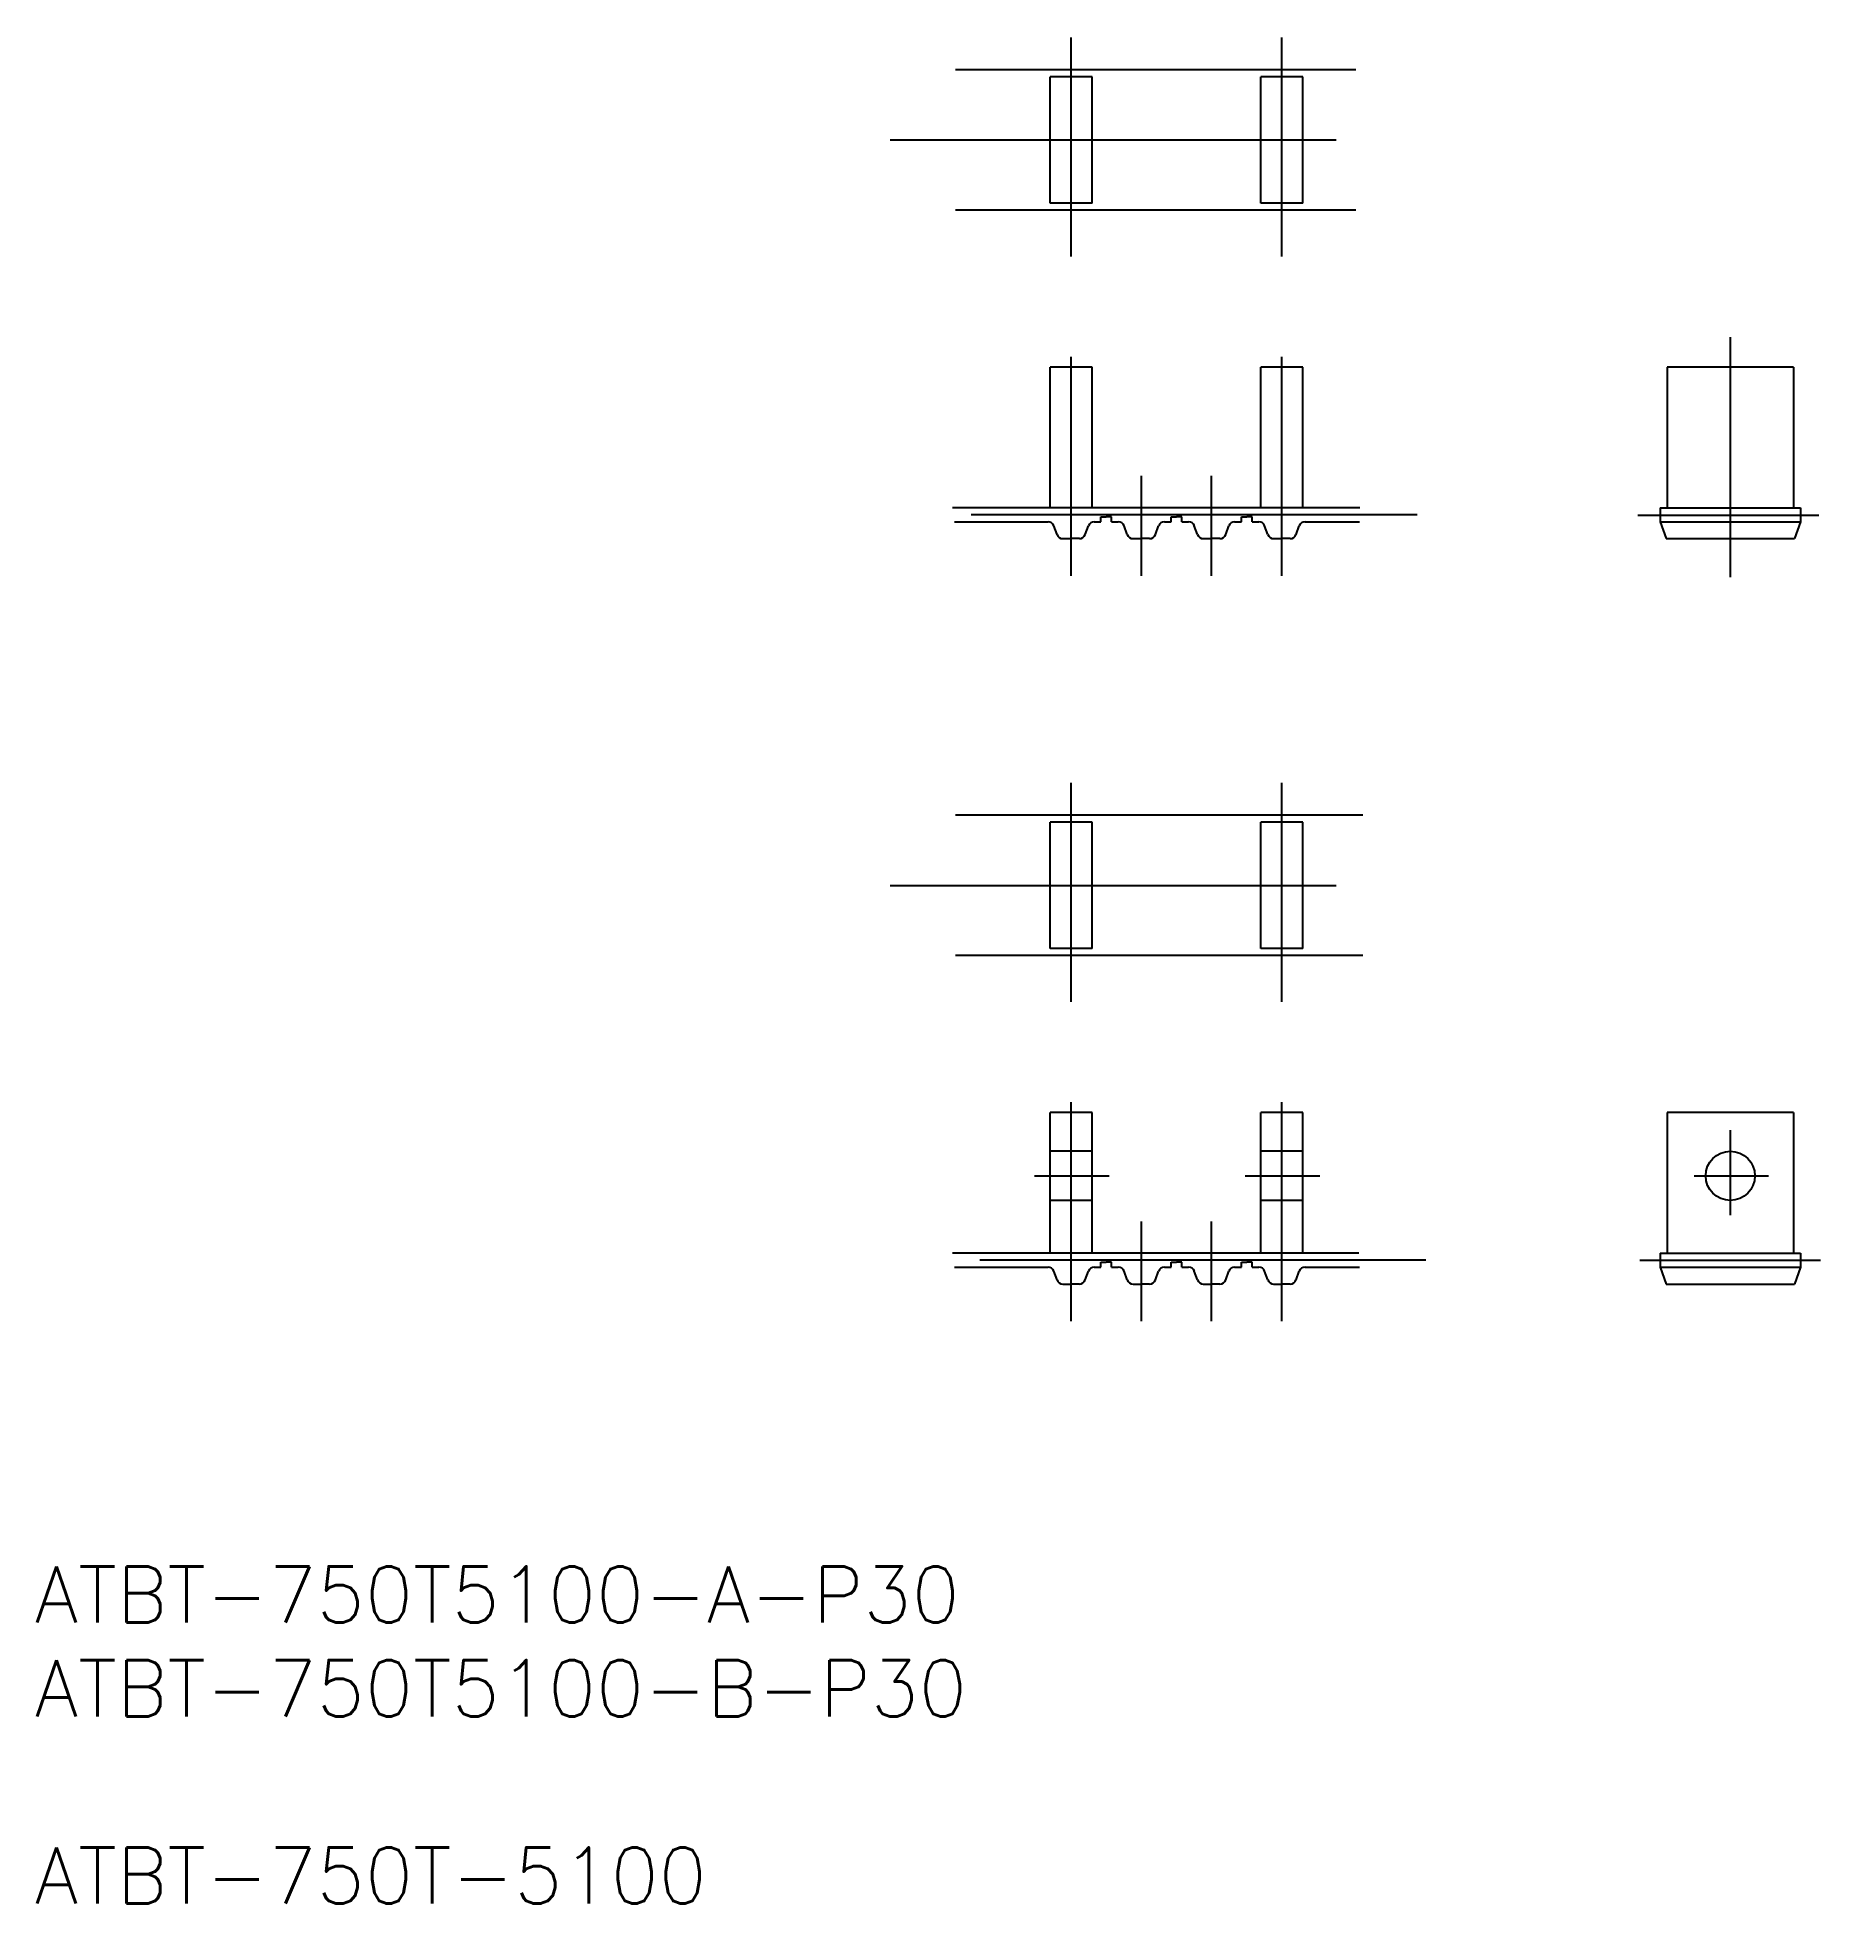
# Model space of a CAD drawing. Extents: x 417 to 544, y -23 to 109.
import ezdxf

# ---------------------------------------------------------------- set-up
doc = ezdxf.new("R2010")
doc.units = 0
doc.linetypes.add('CENTER', pattern=[50.8, 31.75, -6.35, 6.35, -6.35])
doc.linetypes.add('DASHED', pattern=[19.05, 12.7, -6.35])
doc.layers.get('0').update_dxf_attribs({"linetype": 'CONTINUOUS'})
doc.layers.add('CENTER', color=1, linetype='CENTER')
doc.styles.get("Standard").update_dxf_attribs({"font": 'txt', "bigfont": 'BIGFONT'})

msp = doc.modelspace()

# ---------------------------------------------------------------- linework, layer by layer
at = {"color": 7, "linetype": 'CONTINUOUS'}
for p, q in [((510.81, 107.14), (482.33, 107.14)), ((492.05, 106.64), (489.05, 106.64)), ((489.05, 97.64), (489.05, 106.64)), ((492.05, 97.64), (492.05, 106.64)), ((507.05, 106.64), (504.05, 106.64)), ((504.05, 97.64), (504.05, 106.64)), ((507.05, 97.64), (507.05, 106.64)), ((510.81, 97.14), (482.33, 97.14)), ((492.05, 97.64), (489.05, 97.64)), ((507.05, 97.64), (504.05, 97.64)), ((532.97, 85.96), (532.97, 75.96)), ((541.97, 85.96), (541.97, 75.96)), ((532.47, 75.96), (542.47, 75.96)), ((532.47, 75.96), (532.47, 74.96)), ((542.47, 75.96), (542.47, 74.96)), ((482.25, 74.96), (488.91, 74.96)), ((489.55, 74.05), (489.32, 74.67)), ((491.56, 74.05), (491.78, 74.67)), ((492.19, 74.96), (492.67, 74.96)), ((492.67, 74.96), (492.67, 75.32)), ((492.67, 75.32), (493.05, 75.32)), ((493.43, 75.32), (493.05, 75.32)), ((493.43, 74.96), (493.43, 75.32)), ((493.43, 74.96), (493.91, 74.96)), ((494.55, 74.05), (494.32, 74.67)), ((496.56, 74.05), (496.78, 74.67)), ((497.19, 74.96), (497.67, 74.96)), ((497.19, 74.96), (497.67, 74.96)), ((497.67, 74.96), (497.67, 75.32)), ((497.67, 75.32), (498.05, 75.32)), ((498.43, 75.32), (498.05, 75.32)), ((498.43, 74.96), (498.43, 75.32)), ((498.43, 74.96), (498.91, 74.96)), ((498.43, 74.96), (498.91, 74.96)), ((499.55, 74.05), (499.32, 74.67)), ((501.56, 74.05), (501.78, 74.67)), ((502.19, 74.96), (502.67, 74.96)), ((502.19, 74.96), (502.67, 74.96)), ((502.67, 74.96), (502.67, 75.32)), ((502.67, 75.32), (503.05, 75.32)), ((503.43, 75.32), (503.05, 75.32)), ((503.43, 74.96), (503.43, 75.32)), ((503.43, 74.96), (503.91, 74.96)), ((503.43, 74.96), (503.91, 74.96)), ((504.55, 74.05), (504.32, 74.67)), ((506.56, 74.05), (506.78, 74.67)), ((507.19, 74.96), (507.67, 74.96)), ((507.19, 74.96), (507.67, 74.96)), ((507.67, 74.96), (511.08, 74.96)), ((532.47, 74.96), (542.47, 74.96)), ((532.47, 74.96), (532.91, 73.76)), ((542.47, 74.96), (542.03, 73.76)), ((489.96, 73.76), (490.55, 73.76)), ((491.14, 73.76), (490.55, 73.76)), ((491.14, 73.76), (490.55, 73.76)), ((494.96, 73.76), (495.55, 73.76)), ((496.14, 73.76), (495.55, 73.76)), ((496.14, 73.76), (495.55, 73.76)), ((499.96, 73.76), (500.55, 73.76)), ((501.14, 73.76), (500.55, 73.76)), ((501.14, 73.76), (500.55, 73.76)), ((504.96, 73.76), (505.55, 73.76)), ((506.14, 73.76), (505.55, 73.76)), ((506.14, 73.76), (505.55, 73.76)), ((532.91, 73.76), (542.03, 73.76)), ((511.31, 54.08), (482.33, 54.08)), ((492.05, 53.58), (489.05, 53.58)), ((489.05, 44.58), (489.05, 53.58)), ((492.05, 44.58), (492.05, 53.58)), ((507.05, 53.58), (504.05, 53.58)), ((504.05, 44.58), (504.05, 53.58)), ((507.05, 44.58), (507.05, 53.58)), ((511.31, 44.08), (482.33, 44.08)), ((492.05, 44.58), (489.05, 44.58)), ((507.05, 44.58), (504.05, 44.58)), ((532.97, 32.9), (532.97, 22.9)), ((541.97, 32.9), (541.97, 22.9)), ((532.47, 22.9), (542.47, 22.9)), ((532.47, 22.9), (532.47, 21.9)), ((542.47, 22.9), (542.47, 21.9)), ((482.25, 21.9), (488.91, 21.9)), ((489.55, 20.99), (489.32, 21.61)), ((491.56, 20.99), (491.78, 21.61)), ((492.19, 21.9), (492.67, 21.9)), ((492.67, 21.9), (492.67, 22.26)), ((492.67, 22.26), (493.05, 22.26)), ((493.43, 22.26), (493.05, 22.26)), ((493.43, 21.9), (493.43, 22.26)), ((493.43, 21.9), (493.91, 21.9)), ((494.55, 20.99), (494.32, 21.61)), ((496.56, 20.99), (496.78, 21.61)), ((497.19, 21.9), (497.67, 21.9)), ((497.19, 21.9), (497.67, 21.9)), ((497.67, 21.9), (497.67, 22.26)), ((497.67, 22.26), (498.05, 22.26)), ((498.43, 22.26), (498.05, 22.26)), ((498.43, 21.9), (498.43, 22.26)), ((498.43, 21.9), (498.91, 21.9)), ((498.43, 21.9), (498.91, 21.9)), ((499.55, 20.99), (499.32, 21.61)), ((501.56, 20.99), (501.78, 21.61)), ((502.19, 21.9), (502.67, 21.9)), ((502.19, 21.9), (502.67, 21.9)), ((502.67, 21.9), (502.67, 22.26)), ((502.67, 22.26), (503.05, 22.26)), ((503.43, 22.26), (503.05, 22.26)), ((503.43, 21.9), (503.43, 22.26)), ((503.43, 21.9), (503.91, 21.9)), ((503.43, 21.9), (503.91, 21.9)), ((504.55, 20.99), (504.32, 21.61)), ((506.56, 20.99), (506.78, 21.61)), ((507.19, 21.9), (507.67, 21.9)), ((507.19, 21.9), (507.67, 21.9)), ((507.67, 21.9), (511.08, 21.9)), ((532.47, 21.9), (542.47, 21.9)), ((532.47, 21.9), (532.91, 20.7)), ((542.47, 21.9), (542.03, 20.7)), ((489.96, 20.7), (490.55, 20.7)), ((491.14, 20.7), (490.55, 20.7)), ((491.14, 20.7), (490.55, 20.7)), ((494.96, 20.7), (495.55, 20.7)), ((496.14, 20.7), (495.55, 20.7)), ((496.14, 20.7), (495.55, 20.7)), ((499.96, 20.7), (500.55, 20.7)), ((501.14, 20.7), (500.55, 20.7)), ((501.14, 20.7), (500.55, 20.7)), ((504.96, 20.7), (505.55, 20.7)), ((506.14, 20.7), (505.55, 20.7)), ((506.14, 20.7), (505.55, 20.7)), ((532.91, 20.7), (542.03, 20.7))]:
    msp.add_line(p, q, dxfattribs=at)
at = {"color": 3, "linetype": 'DASHED'}
for p, q in [((492.05, 30.15), (489.05, 30.15)), ((507.05, 30.15), (504.05, 30.15)), ((492.05, 26.65), (489.05, 26.65)), ((507.05, 26.65), (504.05, 26.65))]:
    msp.add_line(p, q, dxfattribs=at)
at = {"color": 7, "linetype": 'CONTINUOUS'}
msp.add_circle((537.47, 28.4), 1.75, dxfattribs=at)
for centre, start, end in [((488.91, 74.52), 20, 90), ((492.2, 74.52), 90, 160), ((493.91, 74.52), 20, 90), ((497.2, 74.52), 90, 160), ((498.91, 74.52), 20, 90), ((502.2, 74.52), 90, 160), ((503.91, 74.52), 20, 90), ((507.2, 74.52), 90, 160), ((489.96, 74.2), 200, 270), ((491.14, 74.2), 270, 340), ((494.96, 74.2), 200, 270), ((496.14, 74.2), 270, 340), ((499.96, 74.2), 200, 270), ((501.14, 74.2), 270, 340), ((504.96, 74.2), 200, 270), ((506.14, 74.2), 270, 340), ((488.91, 21.46), 20, 90), ((492.2, 21.46), 90, 160), ((493.91, 21.46), 20, 90), ((497.2, 21.46), 90, 160), ((498.91, 21.46), 20, 90), ((502.2, 21.46), 90, 160), ((503.91, 21.46), 20, 90), ((507.2, 21.46), 90, 160), ((489.96, 21.14), 200, 270), ((491.14, 21.14), 270, 340), ((494.96, 21.14), 200, 270), ((496.14, 21.14), 270, 340), ((499.96, 21.14), 200, 270), ((501.14, 21.14), 270, 340), ((504.96, 21.14), 200, 270), ((506.14, 21.14), 270, 340)]:
    msp.add_arc(centre, 0.44, start, end, dxfattribs=at)
at = {"layer": 'CENTER', "color": 1, "linetype": 'CENTER'}
for p, q in [((490.55, 93.85), (490.55, 109.44)), ((505.55, 93.85), (505.55, 109.44)), ((477.66, 102.14), (515.35, 102.14)), ((537.47, 88.09), (537.47, 71.01)), ((490.55, 71.12), (490.55, 86.71)), ((505.55, 71.12), (505.55, 86.71)), ((495.55, 71.12), (495.55, 78.22)), ((500.55, 71.12), (500.55, 78.22)), ((515.19, 75.46), (478.93, 75.46)), ((530.9, 75.44), (543.77, 75.44)), ((490.55, 40.79), (490.55, 56.38)), ((505.55, 40.79), (505.55, 56.38)), ((477.66, 49.08), (515.33, 49.08)), ((490.55, 18.06), (490.55, 33.65)), ((505.55, 18.06), (505.55, 33.65)), ((537.47, 31.65), (537.47, 25.61)), ((487.95, 28.4), (493.25, 28.4)), ((502.95, 28.4), (508.25, 28.4)), ((534.89, 28.4), (540.19, 28.4)), ((495.55, 18.06), (495.55, 25.16)), ((500.55, 18.06), (500.55, 25.16)), ((515.8, 22.4), (479.03, 22.4)), ((531.03, 22.4), (543.9, 22.4))]:
    msp.add_line(p, q, dxfattribs=at)
at = {"layer": 'CENTER', "color": 7, "linetype": 'CONTINUOUS'}
for p, q in [((489.05, 75.96), (489.05, 85.96)), ((492.05, 85.96), (489.05, 85.96)), ((492.05, 75.96), (492.05, 85.96)), ((507.05, 85.96), (504.05, 85.96)), ((504.05, 75.96), (504.05, 85.96)), ((507.05, 75.96), (507.05, 85.96)), ((541.97, 85.96), (532.97, 85.96)), ((511.11, 75.96), (482.11, 75.96)), ((492.05, 32.9), (489.05, 32.9)), ((489.05, 22.9), (489.05, 32.9)), ((492.05, 22.9), (492.05, 32.9)), ((507.05, 32.9), (504.05, 32.9)), ((504.05, 22.9), (504.05, 32.9)), ((507.05, 22.9), (507.05, 32.9)), ((541.97, 32.9), (532.97, 32.9)), ((511.04, 22.9), (482.11, 22.9))]:
    msp.add_line(p, q, dxfattribs=at)

# ---------------------------------------------------------------- texts
at = {"color": 7, "linetype": 'CONTINUOUS'}
for s, p in [('ATBT-750T5100-A-P30', (416.79, -3.4)), ('ATBT-750T5100-B-P30', (416.79, -10.07)), ('ATBT-750T-5100', (416.79, -23.4))]:
    msp.add_text(s, height=4, dxfattribs=at).set_placement(p)

doc.saveas('drawing.dxf')
